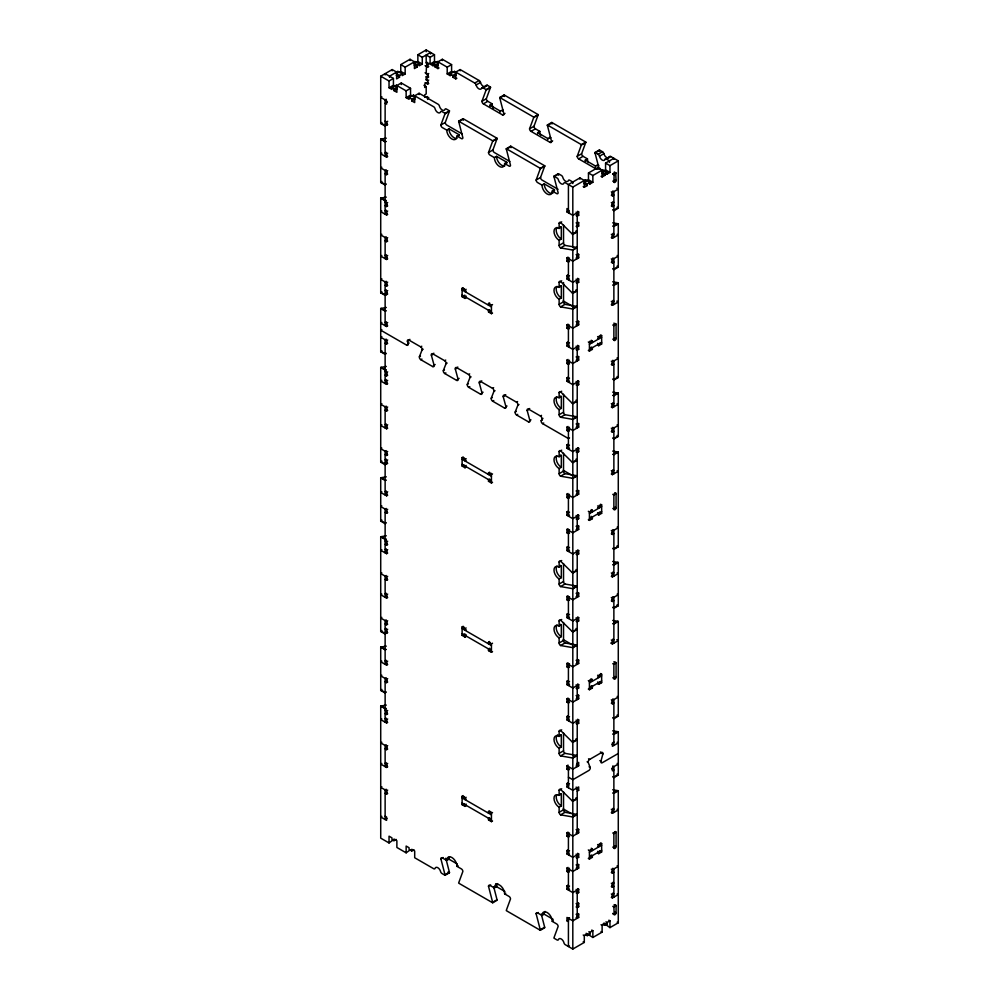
<?xml version="1.0" encoding="UTF-8"?>
<svg xmlns="http://www.w3.org/2000/svg" width="999" height="999" viewBox="0 0 999 999"><rect width="100%" height="100%" fill="white"/><g stroke="black" fill="none" stroke-linecap="round" stroke-linejoin="round"><path stroke-width="1.5" d="M614.972 179.832L616.071 180.469L613.873 181.743L614.21 173.514A1.773 1.024 -60 0 1 615.659 172.627L616.071 180.469A1.561 0.899 -60 0 1 614.972 182.367A1.561 0.899 -60 0 1 613.873 181.743L612.774 181.106M616.071 912.999L615.659 914.073A1.773 1.024 -60 0 1 614.21 914.834L613.873 907.005A1.561 0.899 -60 0 1 614.972 905.094A1.561 0.899 -60 0 1 616.071 905.731L616.071 912.999L614.972 912.362M618.281 753.483L602.297 762.712A2.073 1.199 -60 0 1 600.923 761.226L602.884 753.97A2.073 1.199 -60 0 0 601.473 752.597L600.374 751.96M446.74 130.107L448.938 128.834L459.203 134.765L457.005 136.039A7.255 4.196 60 0 1 451.873 138.998A7.255 4.196 60 0 1 446.74 130.107L442.332 127.572A2.073 1.199 60 0 1 440.871 125.025L445.005 113.786A2.073 1.199 60 0 0 445.067 113.337L449.463 110.802L446.366 109.016A2.073 1.199 60 0 0 444.992 109.341A4.146 2.398 60 0 1 442.22 110.002A4.146 2.398 60 0 1 439.46 106.156A2.073 1.199 60 0 0 438.074 104.221L419.093 93.269L414.697 95.804L414.697 102.585L411.763 100.887L411.763 99.188L409.078 97.64L409.078 99.338L406.143 97.64L406.143 90.872L410.539 88.324L410.539 95.105L406.143 97.64M440.871 125.025L445.267 122.49L449.4 111.251A2.073 1.199 60 0 0 449.463 110.802M505.019 113.386L502.46 114.873L483.391 103.859A2.073 1.199 60 0 1 481.93 101.324L486.063 90.085A2.073 1.199 60 0 0 486.113 89.635L490.521 87.1L487.425 85.315A2.073 1.199 60 0 0 486.051 85.639A4.146 2.398 60 0 1 483.279 86.301A4.146 2.398 60 0 1 480.519 82.442A2.073 1.199 60 0 0 479.133 80.519L460.152 69.568L455.756 72.103L455.756 78.871L456.855 78.247M481.93 101.324L486.326 98.789L490.459 87.537A2.073 1.199 60 0 0 490.521 87.1M494.368 157.605L496.565 156.344L506.83 162.263L504.632 163.536A7.255 4.196 60 0 1 499.5 166.496A7.255 4.196 60 0 1 494.368 157.605L489.972 155.07A2.073 1.199 60 0 1 488.499 152.535L492.632 141.284A2.073 1.199 60 0 0 492.694 140.834L497.09 138.299L463.074 118.656L458.678 121.204A2.073 1.199 60 0 0 458.741 121.716L462.862 137.725A2.073 1.199 60 0 1 461.401 138.574L457.005 136.039M488.499 152.535L492.907 149.987L497.027 138.749A2.073 1.199 60 0 0 497.09 138.299M552.659 140.884L550.087 142.37L531.031 131.369A2.073 1.199 60 0 1 529.557 128.821L533.691 117.582A2.073 1.199 60 0 0 533.753 117.133L538.149 114.598L504.133 94.955L499.737 97.49A2.073 1.199 60 0 0 499.8 98.014L503.921 114.023A2.073 1.199 60 0 1 502.46 114.873M529.557 128.821L533.966 126.286L538.086 115.047A2.073 1.199 60 0 0 538.149 114.598M541.995 185.115L544.205 183.841L554.47 189.76L552.26 191.034A7.255 4.196 60 0 1 547.127 193.993A7.255 4.196 60 0 1 541.995 185.115L537.599 182.567A2.073 1.199 60 0 1 536.138 180.032L540.259 168.794A2.073 1.199 60 0 0 540.322 168.344L544.73 165.797L510.701 146.154L506.306 148.701A2.073 1.199 60 0 0 506.368 149.213L510.501 165.235A2.073 1.199 60 0 1 509.028 166.071L504.632 163.536M536.138 180.032L540.534 177.485L544.667 166.246A2.073 1.199 60 0 0 544.73 165.797M596.903 169.393L578.658 158.866A2.073 1.199 60 0 1 577.197 156.331L581.318 145.08A2.073 1.199 60 0 0 581.381 144.63L585.789 142.095L551.76 122.452L547.365 125A2.073 1.199 60 0 0 547.427 125.512L551.56 141.521A2.073 1.199 60 0 1 550.087 142.37M577.197 156.331L581.593 153.784L585.726 142.545A2.073 1.199 60 0 0 585.789 142.095M433.753 365.909L432.654 366.546L420.804 359.702A2.073 1.199 60 0 1 419.405 356.705L422.09 349.862L423.189 349.225M457.704 379.732L456.605 380.369L444.755 373.526A2.073 1.199 60 0 1 443.344 370.542L446.041 363.686L447.14 363.049M481.655 393.569L480.556 394.193L468.706 387.35A2.073 1.199 60 0 1 467.295 384.365L469.992 377.51L471.091 376.873M505.606 407.392L504.507 408.029L492.657 401.186A2.073 1.199 60 0 1 491.246 398.189L493.943 391.346L495.042 390.709M529.557 421.216L528.459 421.853L516.608 415.01A2.073 1.199 60 0 1 515.197 412.025L517.894 405.169L518.993 404.533M569.517 437.912L568.419 438.549L542.607 423.638A2.073 1.199 60 0 1 541.221 420.567L542.944 418.356M387.013 124.301L385.539 125.749A2.073 1.199 -60 0 1 385.127 126.061L380.719 123.514A2.073 1.199 -60 0 0 381.143 123.202L381.88 122.477M386.276 183.978L385.539 184.703A2.073 1.199 -60 0 1 385.127 185.015L380.719 182.467A2.073 1.199 -60 0 0 381.143 182.155L381.88 181.431M387.013 293.619L385.539 295.067A2.073 1.199 -60 0 1 385.127 295.379L380.719 292.844A2.073 1.199 -60 0 0 381.143 292.532L381.88 291.808M386.276 353.296L385.539 354.021A2.073 1.199 -60 0 1 385.127 354.333L380.719 351.798A2.073 1.199 -60 0 0 381.143 351.486L381.88 350.761M387.013 462.949L385.539 464.385A2.073 1.199 -60 0 1 385.127 464.71L380.719 462.162A2.073 1.199 -60 0 0 381.143 461.85L381.88 461.126M386.276 522.627L385.539 523.351A2.073 1.199 -60 0 1 385.127 523.663L380.719 521.116A2.073 1.199 -60 0 0 381.143 520.804L381.88 520.079M387.013 632.267L385.539 633.716A2.073 1.199 -60 0 1 385.127 634.028L380.719 631.48A2.073 1.199 -60 0 0 381.143 631.168L381.88 630.444M386.276 691.945L385.539 692.669A2.073 1.199 -60 0 1 385.127 692.981L380.719 690.446A2.073 1.199 -60 0 0 381.143 690.122L381.88 689.41M380.719 123.514L380.719 76.199L392.207 69.568L396.615 72.103L396.615 78.871L399.538 77.185L399.538 75.487L402.235 73.938L402.235 75.624L405.169 73.938L405.169 67.17L400.761 64.623L400.761 71.404L405.169 73.938M400.761 64.623L410.027 59.278L414.423 61.813L414.423 68.594L417.357 66.896L417.357 65.197L414.061 63.299M417.869 54.745L422.277 57.293L422.277 64.061L417.869 61.526L417.869 54.745L426.186 49.95L434.49 54.745L434.49 61.526L430.094 64.061L430.094 57.293L426.186 55.032L426.186 62.937L427.647 63.774L428.746 63.137M402.235 73.938L397.827 71.391L389.523 76.199L389.523 77.31M405.169 67.17L414.935 61.526L419.343 64.061L419.343 65.759L422.277 64.061M422.277 57.293L430.581 52.485L430.581 53.971M398.926 72.452L400.761 71.404M416.034 62.575L417.869 61.526M389.036 80.994L393.431 78.446L393.431 85.227L389.036 87.762L389.036 80.994L380.719 76.199M430.094 57.293L434.49 54.745M417.357 65.197L419.343 64.061M426.186 62.937L427.285 62.3M389.036 87.762L391.97 89.46L391.97 87.762L396.366 85.227L406.143 90.872M425.087 65.684L427.647 67.17L428.746 66.533M434.128 65.122L433.029 65.759L433.029 64.061L437.425 61.526L447.202 67.17L451.598 64.623L451.598 71.404L447.202 73.938L447.202 67.17M410.539 88.324L401.273 82.979L396.878 85.514L396.878 92.295L393.943 90.597L393.943 88.911L397.24 87M451.598 64.623L442.332 59.278L437.937 61.813L437.937 68.594L439.036 67.957M433.029 64.061L435.002 65.197L438.024 63.449M381.818 96.728L380.719 97.365L386.588 100.749L386.588 104.133L385.127 103.284L387.325 102.01M393.943 90.597L397.24 88.699M435.002 65.197L435.002 66.896L438.024 65.147M425.087 72.74L427.647 74.226L428.746 73.589M386.226 99.263L385.127 99.9L385.127 156.344L386.95 155.282M428.746 80.07L427.647 80.707L426.186 79.858L426.186 76.761L428.109 75.649M426.186 76.761L427.647 77.61L428.746 76.973M426.186 79.858L427.285 79.233M428.009 82.193L424.712 84.091L424.712 87.487L426.186 86.638L426.186 93.968L424.712 94.818L424.712 97.365M425.087 82.617L427.647 84.091L428.746 83.466M409.078 97.64L413.474 95.105L433.678 106.768A2.073 1.199 60 0 1 435.052 108.691A4.146 2.398 60 0 0 437.824 112.55A4.146 2.398 60 0 0 440.584 111.888A2.073 1.199 60 0 1 441.97 111.551L445.067 113.337M451.236 75L450.137 75.624L450.137 73.938L454.533 71.391L474.737 83.054A2.073 1.199 60 0 1 476.111 84.99A4.146 2.398 60 0 0 478.883 88.836A4.146 2.398 60 0 0 481.643 88.174A2.073 1.199 60 0 1 483.029 87.85L487.425 85.315M411.763 99.188L415.06 97.29M450.137 73.938L452.822 75.487L456.118 73.589M411.763 100.887L415.06 98.988M452.822 75.487L452.822 77.185L456.118 75.275M426.161 97.365L427.634 96.528M385.127 121.066L386.588 121.915L387.687 121.279M428.746 97.577L427.647 98.202L427.647 99.475M387.05 123.339L385.127 124.45L386.588 125.3L387.687 124.663M474.737 83.054L479.133 80.519M476.111 84.99L480.519 82.442M481.643 88.174L486.038 85.639M445.005 113.786L449.4 111.251M486.063 90.085L490.459 87.537M381.818 153.172L380.719 153.796L386.588 157.193L387.687 156.556M386.226 152.323L385.127 152.959L386.588 153.796L387.687 153.172M483.391 103.859L487.799 101.324L492.195 103.859A7.255 4.196 60 0 0 493.344 108.267M458.741 121.716L463.136 119.181A2.073 1.199 60 0 1 463.074 118.656M499.8 98.014L504.195 95.479A2.073 1.199 60 0 1 504.133 94.955M381.818 167.27L380.719 167.907L386.588 171.304L387.687 170.667M490.084 106.256A7.255 4.196 60 0 1 489.997 105.132L492.195 103.859M386.226 169.818L385.127 170.454L385.127 214.198L386.95 213.137M387.05 172.727L385.127 173.838L386.588 174.688L387.687 174.051M500.174 112.088A7.255 4.196 60 0 0 500.262 111.064L503.009 110.102M386.226 201.711L385.127 202.335L386.588 203.184L387.687 202.547M492.632 141.284L497.027 138.749M533.691 117.582L538.086 115.047M387.05 204.62L385.127 205.732L386.588 206.568L387.687 205.944M381.818 211.014L380.719 211.651L386.588 215.035L387.687 214.398M386.226 210.177L385.127 210.801L386.588 211.651L387.687 211.014M531.031 131.369L535.427 128.821L539.822 131.369A7.255 4.196 60 0 0 540.659 135.09M506.368 149.213L510.764 146.678A2.073 1.199 60 0 1 510.701 146.154M547.427 125.512L551.823 122.977A2.073 1.199 60 0 1 551.76 122.452M537.712 133.766A7.255 4.196 60 0 1 537.624 132.63L539.822 131.369M381.818 234.303L380.719 234.94L386.588 238.324L387.687 237.687M547.802 139.585A7.255 4.196 60 0 0 547.889 138.561L550.087 137.288L550.911 137.762M386.226 236.838L385.127 237.475L385.127 258.641L387.05 257.53M387.05 239.748L385.127 240.859L386.588 241.708L387.687 241.071M381.818 255.469L380.719 256.094L386.588 259.49L387.687 258.853M386.226 254.62L385.127 255.257L386.588 256.094L387.687 255.469M540.259 168.794L544.667 166.246M581.318 145.08L585.726 142.545M578.658 158.866L583.054 156.331L587.462 158.866A7.255 4.196 60 0 0 588.299 162.587M552.26 191.034L556.668 193.581A2.073 1.199 60 0 0 558.129 192.732L553.995 176.723A2.073 1.199 60 0 1 553.933 176.199L558.341 173.664L561.426 175.449A2.073 1.199 60 0 1 562.812 177.372A4.146 2.398 60 0 0 566.87 181.631M599.163 169.318A2.073 1.199 60 0 0 599.188 169.018L595.054 153.009A2.073 1.199 60 0 1 594.992 152.497L599.4 149.95L602.484 151.736A2.073 1.199 60 0 1 603.871 153.671A4.146 2.398 60 0 0 606.643 157.517A4.146 2.398 60 0 0 609.402 156.855A2.073 1.199 60 0 1 610.789 156.531L618.281 160.851L618.281 208.179L613.873 210.714A2.073 1.199 60 0 1 613.461 210.402L612.724 209.678M553.995 176.723L558.404 174.176A2.073 1.199 60 0 1 558.341 173.664M595.054 153.009L599.462 150.474A2.073 1.199 60 0 1 599.4 149.95M585.339 161.264A7.255 4.196 60 0 1 585.264 160.14L587.462 158.866M381.818 278.746L380.719 279.383L386.588 282.767L387.687 282.13M594.992 152.497L598.089 154.283L602.484 151.736M598.089 154.283A2.073 1.199 60 0 1 599.475 156.206L603.871 153.671M386.226 281.281L385.127 281.918L385.127 325.662L386.95 324.6M387.05 284.191L385.127 285.302L386.588 286.151L387.687 285.514M599.475 156.206A4.146 2.398 60 0 0 602.235 160.065A4.146 2.398 60 0 0 605.007 159.403L609.402 156.855M605.007 159.403A2.073 1.199 60 0 1 606.381 159.066L610.789 156.531M595.441 167.095A7.255 4.196 60 0 0 595.529 166.059L597.727 164.798L598.826 165.422M386.226 289.747L385.127 290.384L386.588 291.233L387.687 290.597M583.204 186.601L584.303 187.238L584.303 180.469L579.907 177.922L568.419 184.565L568.419 212.775L569.517 212.15M588.461 172.989L592.857 175.524L592.857 182.305L588.461 179.758L588.461 172.989L597.727 167.645L602.122 170.18L602.122 176.948L601.023 176.323M618.281 160.851L609.964 165.647L609.964 172.427L605.569 169.88L605.569 163.112L613.873 158.317L613.873 159.303M599.188 169.018L600.287 168.394M387.05 292.657L385.127 293.768L386.588 294.618L387.687 293.981M553.933 176.199L557.03 177.984A2.073 1.199 60 0 1 558.416 179.907A4.146 2.398 60 0 0 561.176 183.766A4.146 2.398 60 0 0 563.948 183.104A2.073 1.199 60 0 1 565.322 182.78L572.814 187.1L585.526 179.758L589.922 182.305L589.922 183.991L588.548 183.204M592.857 175.524L602.634 169.88L607.03 172.427L607.03 174.113L605.931 173.489M585.889 181.244L588.461 179.758M602.996 171.366L605.569 169.88M583.94 181.943L587.237 183.853L589.922 182.305M602.035 171.816L605.057 173.564L607.03 172.427M584.303 187.238L587.237 185.552L587.237 183.853M589.922 183.991L592.857 182.305M602.122 176.948L605.057 175.262L605.057 173.564M607.03 174.113L609.964 172.427M568.419 209.39L566.957 208.541L566.957 211.938L569.155 210.664M381.818 322.49L380.719 323.127L386.588 326.511L387.687 325.874M386.226 321.641L385.127 322.277L386.588 323.127L387.687 322.49M560.601 247.927L564.997 245.392L576.798 247.427A2.073 1.199 60 0 1 577.222 247.602L572.814 250.137A2.073 1.199 60 0 0 572.402 249.975L560.601 247.927A2.073 1.199 60 0 1 559.128 245.392L559.128 240.309A7.255 4.196 60 0 1 553.995 231.418A7.255 4.196 60 0 1 559.128 228.459L559.128 223.376L561.7 221.89M576.123 215.534L577.222 216.171L578.683 215.322L578.683 211.938L572.814 215.322L566.957 211.938M611.313 191.82L612.412 192.457L618.281 189.073L616.808 188.224M611.313 195.217L612.412 195.854L613.873 195.005L611.95 193.893M381.818 329.545L380.719 330.182L406.668 345.154L407.767 344.518M559.128 228.459L561.326 227.185L561.326 239.036L559.128 240.309M466.146 297.789L465.034 298.426L462.112 296.74L462.112 288.274L463.211 287.637M464.448 288.611L462.112 289.96L491.433 306.893M576.123 226.261L577.222 226.885L578.683 226.049L578.683 222.652L577.222 223.501L576.123 222.864M611.313 202.547L612.412 203.184L613.873 202.335L612.774 201.698M381.818 336.601L380.719 337.237L386.588 340.622L387.687 339.985M462.112 288.274L465.034 289.96L466.146 289.323M466.146 291.021L465.034 291.658L465.034 289.96M611.313 205.931L612.412 206.568L613.873 205.719L611.95 204.608M386.226 339.136L385.127 339.772L385.127 383.516L386.95 382.455M462.112 296.74L464.86 295.155M572.402 234.116L576.798 231.568A2.073 1.199 60 0 0 577.222 231.88L572.814 234.428A2.073 1.199 60 0 1 572.402 234.116L560.601 222.527A2.073 1.199 60 0 0 559.128 223.376M613.461 210.402L617.857 207.867A2.073 1.199 60 0 0 618.281 208.179M466.146 296.104L465.034 296.74L465.034 298.426M387.05 342.045L385.127 343.156L386.588 344.006L387.687 343.369M559.128 245.392L563.536 242.844L563.536 224.962M406.668 345.154A2.073 1.199 60 0 0 408.042 343.668L407.43 341.396A2.073 1.199 60 0 1 408.828 340.022L409.927 339.385M407.43 341.396L408.529 340.759M408.042 343.668L409.14 343.032M572.402 249.975L576.798 247.427M612.724 226.136L617.857 223.726A2.073 1.199 60 0 1 618.281 223.901L618.281 267.133L613.873 269.668A2.073 1.199 60 0 1 613.461 269.355L612.724 268.631M618.281 223.901L613.873 226.436A2.073 1.199 60 0 0 613.461 226.261M569.517 261.388L568.419 262.025L566.957 261.176L566.957 257.792L568.056 257.155M490.147 304.245L488.499 305.207L488.499 303.509L489.597 302.872M569.517 258.004L568.419 258.641L568.419 279.807L569.517 279.171M566.957 261.176L568.881 260.065M566.957 257.792L572.814 261.176L578.683 257.792L578.683 254.408L577.222 255.257L576.123 254.62M611.313 234.303L612.412 234.927L613.873 234.091L612.774 233.454M488.499 303.509L491.433 305.207L492.532 304.57M408.828 340.022L420.679 346.865L421.778 346.228M611.313 237.687L612.412 238.324L618.281 234.927L617.182 234.303M489.597 309.653L488.499 310.277L488.499 311.975L491.433 313.674L492.532 313.037M386.226 371.029L385.127 371.665L386.588 372.515L387.687 371.878M488.499 311.975L490.971 310.552M387.05 373.938L385.127 375.05L386.588 375.899L387.687 375.262M419.405 356.705L420.504 356.069M381.818 380.344L380.719 380.981L386.588 384.365L387.687 383.728M386.226 379.495L385.127 380.132L386.588 380.969L387.687 380.344M420.804 359.702L421.903 359.066M576.123 282.555L577.222 283.192L578.683 282.342L578.683 278.958L572.814 282.342L566.957 278.958L566.957 275.574L568.056 274.937M432.654 366.546A2.073 1.199 60 0 0 434.066 365.172L431.368 355.219A2.073 1.199 60 0 1 432.779 353.846L433.878 353.221M431.368 355.219L432.48 354.583M569.517 275.786L568.419 276.411L566.957 275.574M560.601 306.88L564.997 304.345L576.798 306.381A2.073 1.199 60 0 1 577.222 306.556L572.814 309.091A2.073 1.199 60 0 0 572.402 308.928L560.601 306.88A2.073 1.199 60 0 1 559.128 304.345L559.128 299.263A7.255 4.196 60 0 1 553.995 290.372A7.255 4.196 60 0 1 559.128 287.412L559.128 282.33L561.7 280.844M566.957 278.958L568.881 277.847M559.128 287.412L561.326 286.139L561.326 297.989L559.128 299.263M611.313 258.853L612.412 259.49L618.281 256.094L617.182 255.469M434.066 365.172L435.164 364.535M611.313 262.238L612.412 262.874L613.873 262.025L611.95 260.914M432.779 353.846L444.63 360.689L445.729 360.065M572.402 293.069L576.798 290.522A2.073 1.199 60 0 0 577.222 290.834L572.814 293.381A2.073 1.199 60 0 1 572.402 293.069L560.601 281.481A2.073 1.199 60 0 0 559.128 282.33M613.461 269.355L617.857 266.82A2.073 1.199 60 0 0 618.281 267.133M381.818 403.621L380.719 404.258L386.588 407.642L387.687 407.005M443.344 370.542L444.455 369.905M559.128 304.345L563.536 301.798L563.536 282.542M386.226 406.156L385.127 406.793L385.127 427.959L387.05 426.848M444.755 373.526L445.854 372.889M456.605 380.369A2.073 1.199 60 0 0 458.017 379.008L455.319 369.043A2.073 1.199 60 0 1 456.73 367.682L457.829 367.045M455.319 369.043L456.431 368.406M387.05 409.078L385.127 410.177L386.588 411.026L387.687 410.389M572.402 308.928L576.798 306.381M612.724 285.09L617.857 282.68A2.073 1.199 60 0 1 618.281 282.854L618.281 377.497L613.873 380.045A2.073 1.199 60 0 1 613.461 379.732L612.724 379.008M618.281 282.854L613.873 285.389A2.073 1.199 60 0 0 613.461 285.214M458.017 379.008L459.115 378.371M456.73 367.682L468.581 374.525L469.68 373.888M381.818 424.787L380.719 425.424L386.588 428.808L387.687 428.171M386.226 423.938L385.127 424.575L386.588 425.424L387.687 424.787M569.517 328.409L568.419 329.046L566.957 328.196L566.957 324.812L568.056 324.176M569.517 325.025L568.419 325.662L568.419 346.828L569.517 346.191M467.295 384.365L468.406 383.728M566.957 328.196L568.881 327.085M566.957 324.812L572.814 328.196L578.683 324.812L578.683 321.428L577.222 322.277L576.123 321.641M611.313 301.323L612.412 301.96L613.873 301.111L612.774 300.474M468.706 387.35L469.805 386.725M611.313 304.707L612.412 305.344L618.281 301.96L616.808 301.111M480.556 394.193A2.073 1.199 60 0 0 481.968 392.832L479.27 382.879A2.073 1.199 60 0 1 480.681 381.506L481.78 380.869M479.27 382.879L480.369 382.242M381.818 448.064L380.719 448.701L386.588 452.085L387.687 451.461M576.123 349.575L577.222 350.212L578.683 349.363L578.683 345.979L572.814 349.363L566.957 345.979L566.957 342.595L568.056 341.958M481.968 392.832L483.066 392.195M569.517 342.807L568.419 343.444L566.957 342.595M480.681 381.506L492.532 388.349L493.631 387.712M566.957 345.979L568.881 344.867M386.226 450.611L385.127 451.248L385.127 494.98L386.95 493.931M387.05 453.521L385.127 454.632L386.588 455.482L387.687 454.845M491.246 398.189L492.345 397.552M386.226 459.078L385.127 459.715L386.588 460.551L387.687 459.927M588.324 341.97L589.422 342.595L592.357 340.909L592.357 342.595L589.885 341.171M597.614 336.601L598.713 337.237L601.648 335.539L601.648 344.006L598.713 345.704L597.614 345.067M589.435 344.293L601.66 337.237L599.313 335.876M387.05 461.988L385.127 463.099L386.588 463.948L387.687 463.311M492.657 401.186L493.756 400.549M504.507 408.029A2.073 1.199 60 0 0 505.919 406.655L503.221 396.703A2.073 1.199 60 0 1 504.632 395.329L505.731 394.705M503.221 396.703L504.32 396.066M569.517 363.686L568.419 364.323L566.957 363.474L566.957 360.09L568.056 359.453M569.517 360.302L568.419 360.939L568.419 382.105L569.517 381.468M589.435 349.363L601.66 342.307M566.957 363.474L568.881 362.362M566.957 360.09L572.814 363.474L578.683 360.09L578.683 356.705L577.222 357.555L576.123 356.918M588.324 350.437L589.422 351.061L592.357 349.375L592.357 347.677L591.258 347.04M505.919 406.655L507.017 406.019M504.632 395.329L516.483 402.172L517.582 401.548M576.123 384.852L577.222 385.489L578.683 384.64L578.683 381.256L572.814 384.64L566.957 381.256L566.957 377.872L568.056 377.235M569.517 378.084L568.419 378.721L566.957 377.872M566.957 381.256L568.881 380.144M515.197 412.025L516.296 411.388M381.818 491.808L380.719 492.445L386.588 495.829L387.687 495.192M516.608 415.01L517.707 414.373M386.226 490.959L385.127 491.595L386.588 492.445L387.687 491.808M528.459 421.853A2.073 1.199 60 0 0 529.87 420.479L527.172 410.527A2.073 1.199 60 0 1 528.583 409.165L529.682 408.529M527.172 410.527L528.271 409.89M611.313 361.151L612.412 361.788L618.281 358.391L617.182 357.767M560.601 417.245L564.997 414.71L576.798 416.758A2.073 1.199 60 0 1 577.222 416.92L572.814 419.468A2.073 1.199 60 0 0 572.402 419.293L560.601 417.245A2.073 1.199 60 0 1 559.128 414.71L559.128 409.627A7.255 4.196 60 0 1 553.995 400.736A7.255 4.196 60 0 1 559.128 397.777L559.128 392.694L561.7 391.221M611.313 364.535L612.412 365.172L613.873 364.323L611.95 363.211M559.128 397.777L561.326 396.503L561.326 408.366L559.128 409.627M466.146 467.12L465.034 467.757L462.112 466.058L462.112 457.592L463.211 456.955M464.448 457.929L462.112 459.29L491.433 476.223M381.818 505.919L380.719 506.555L386.588 509.94L387.687 509.303M529.87 420.479L530.968 419.855M462.112 457.592L465.034 459.29L466.146 458.653M528.583 409.165L540.434 416.009L541.533 415.372M466.146 460.339L465.034 460.976L465.034 459.29M386.226 508.466L385.127 509.09L385.127 552.834L386.95 551.773M462.112 466.058L464.036 464.947M541.221 420.567L542.32 419.93M572.402 403.434L576.798 400.899A2.073 1.199 60 0 0 577.222 401.211L572.814 403.746A2.073 1.199 60 0 1 572.402 403.434L560.601 391.858A2.073 1.199 60 0 0 559.128 392.694M613.461 379.732L617.857 377.185A2.073 1.199 60 0 0 618.281 377.497M466.146 465.422L465.034 466.058L465.034 467.757M387.05 511.376L385.127 512.487L386.588 513.324L387.687 512.699M542.607 423.638L543.706 423.002M559.128 414.71L563.536 412.175L563.536 394.28M572.402 419.293L576.798 416.758M612.724 395.467L617.857 393.044A2.073 1.199 60 0 1 618.281 393.219L618.281 436.451L613.873 438.998A2.073 1.199 60 0 1 613.461 438.686L612.724 437.962M618.281 393.219L613.873 395.766A2.073 1.199 60 0 0 613.461 395.592M569.517 430.706L568.419 431.343L566.957 430.494L566.957 427.11L568.056 426.473M490.971 473.101L488.499 474.525L488.499 472.827L489.597 472.202M569.517 427.322L568.419 427.959L568.419 449.125L569.517 448.489M566.957 430.494L568.881 429.395M566.957 427.11L572.814 430.494L578.683 427.11L578.683 423.726L577.222 424.575L576.123 423.938M611.313 403.621L612.412 404.258L613.873 403.409L612.774 402.772M488.499 472.827L491.433 474.525L492.532 473.888M611.313 407.005L612.412 407.642L618.281 404.258L617.182 403.621M489.597 478.971L488.499 479.607L488.499 481.293L491.433 482.992L492.532 482.355M386.226 540.347L385.127 540.983L386.588 541.833L387.687 541.196M488.499 481.293L490.696 480.032M387.05 543.256L385.127 544.368L386.588 545.217L387.687 544.58M381.818 549.662L380.719 550.299L386.588 553.683L387.687 553.046M386.226 548.813L385.127 549.45L386.588 550.299L387.687 549.662M576.123 451.873L577.222 452.51L578.683 451.66L578.683 448.276L572.814 451.66L566.957 448.276L566.957 444.892L568.056 444.255M569.517 445.104L568.419 445.741L566.957 444.892M560.601 476.198L564.997 473.663L576.798 475.711A2.073 1.199 60 0 1 577.222 475.874L572.814 478.421A2.073 1.199 60 0 0 572.402 478.246L560.601 476.198A2.073 1.199 60 0 1 559.128 473.663L559.128 468.581A7.255 4.196 60 0 1 553.995 459.69A7.255 4.196 60 0 1 559.128 456.73L559.128 451.648L561.7 450.174M566.957 448.276L568.881 447.165M559.128 456.73L561.326 455.457L561.326 467.32L559.128 468.581M611.313 428.171L612.412 428.808L618.281 425.424L617.182 424.787M611.313 431.556L612.412 432.192L613.873 431.343L611.95 430.232M572.402 462.387L576.798 459.852A2.073 1.199 60 0 0 577.222 460.164L572.814 462.699A2.073 1.199 60 0 1 572.402 462.387L560.601 450.811A2.073 1.199 60 0 0 559.128 451.648M613.461 438.686L617.857 436.138A2.073 1.199 60 0 0 618.281 436.451M381.818 572.939L380.719 573.576L386.588 576.96L387.687 576.336M559.128 473.663L563.536 471.128L563.536 453.234M386.226 575.486L385.127 576.123L385.127 597.29L387.05 596.178M387.05 578.396L385.127 579.507L386.588 580.357L387.687 579.72M572.402 478.246L576.798 475.711M612.724 454.42L617.857 451.998A2.073 1.199 60 0 1 618.281 452.172L618.281 546.828L613.873 549.363A2.073 1.199 60 0 1 613.461 549.05L612.724 548.326M618.281 452.172L613.873 454.72A2.073 1.199 60 0 0 613.461 454.545M381.818 594.105L380.719 594.742L386.588 598.126L387.687 597.502M386.226 593.269L385.127 593.893L386.588 594.742L387.687 594.105M569.517 497.739L568.419 498.376L566.957 497.527L566.957 494.143L568.056 493.506M569.517 494.343L568.419 494.98L568.419 516.146L569.517 515.509M566.957 497.527L568.881 496.416M566.957 494.143L572.814 497.527L578.683 494.143L578.683 490.746L577.222 491.595L576.123 490.959M611.313 470.641L612.412 471.278L613.873 470.429L612.774 469.792M611.313 474.026L612.412 474.662L618.281 471.278L617.182 470.641M381.818 617.394L380.719 618.031L386.588 621.415L387.687 620.779M576.123 518.906L577.222 519.53L578.683 518.693L578.683 515.297L572.814 518.693L566.957 515.297L566.957 511.913L568.056 511.276M569.517 512.125L568.419 512.762L566.957 511.913M566.957 515.297L568.881 514.185M386.226 619.929L385.127 620.566L385.127 664.31L386.95 663.249M387.05 622.839L385.127 623.95L386.588 624.8L387.687 624.163M386.226 628.396L385.127 629.033L386.588 629.882L387.687 629.245M588.324 511.288L589.422 511.925L592.357 510.227L592.357 511.925L590.709 510.976M597.614 505.931L598.713 506.555L601.648 504.87L601.648 513.336L598.713 515.022L597.614 514.398M589.435 513.611L601.66 506.555L599.313 505.194M387.05 631.306L385.127 632.417L386.588 633.266L387.687 632.629M569.517 533.016L568.419 533.641L566.957 532.804L566.957 529.408L568.056 528.783M569.517 529.62L568.419 530.257L568.419 551.423L569.517 550.786M589.435 518.693L601.66 511.638M566.957 532.804L568.881 531.693M566.957 529.408L572.814 532.804L578.683 529.408L578.683 526.023L577.222 526.873L576.123 526.236M588.324 519.755L589.422 520.392L592.357 518.693L592.357 517.007L591.258 516.371M576.123 554.17L577.222 554.807L578.683 553.97L578.683 550.574L572.814 553.97L566.957 550.574L566.957 547.19L568.056 546.553M569.517 547.402L568.419 548.039L566.957 547.19M566.957 550.574L568.881 549.462M381.818 661.138L380.719 661.763L386.588 665.159L387.687 664.522M386.226 660.289L385.127 660.926L386.588 661.763L387.687 661.138M611.313 530.469L612.412 531.106L618.281 527.722L617.182 527.085M560.601 586.575L564.997 584.028L576.798 586.076A2.073 1.199 60 0 1 577.222 586.251L572.814 588.786A2.073 1.199 60 0 0 572.402 588.611L560.601 586.575A2.073 1.199 60 0 1 559.128 584.028L559.128 578.958A7.255 4.196 60 0 1 553.995 570.067A7.255 4.196 60 0 1 559.128 567.095L559.128 562.025L561.7 560.539M611.313 533.853L612.412 534.49L613.873 533.641L611.95 532.529M559.128 567.095L561.326 565.834L561.326 577.684L559.128 578.958M466.146 636.438L465.034 637.075L462.112 635.376L462.112 626.91L463.211 626.286M464.448 627.26L462.112 628.608L491.433 645.541M381.818 675.249L380.719 675.873L386.588 679.27L387.687 678.633M462.112 626.91L465.034 628.608L466.146 627.971M466.146 629.67L465.034 630.307L465.034 628.608M386.226 677.784L385.127 678.421L385.127 722.165L386.95 721.103M462.112 635.376L464.86 633.791M572.402 572.752L576.798 570.217A2.073 1.199 60 0 0 577.222 570.529L572.814 573.064A2.073 1.199 60 0 1 572.402 572.752L560.601 561.176A2.073 1.199 60 0 0 559.128 562.025M613.461 549.05L617.857 546.515A2.073 1.199 60 0 0 618.281 546.828M466.146 634.752L465.034 635.376L465.034 637.075M387.05 680.694L385.127 681.805L386.588 682.654L387.687 682.017M559.128 584.028L563.536 581.493L563.536 563.611M572.402 588.611L576.798 586.076M612.724 564.785L617.857 562.375A2.073 1.199 60 0 1 618.281 562.537L618.281 605.781L613.873 608.316A2.073 1.199 60 0 1 613.461 608.004L612.724 607.28M618.281 562.537L613.873 565.084A2.073 1.199 60 0 0 613.461 564.91M569.517 600.037L568.419 600.674L566.957 599.825L566.957 596.44L568.056 595.804M490.147 642.894L488.499 643.843L488.499 642.157L489.597 641.52M569.517 596.653L568.419 597.277L568.419 618.443L569.517 617.819M566.957 599.825L568.881 598.713M566.957 596.44L572.814 599.825L578.683 596.44L578.683 593.044L577.222 593.893L576.123 593.256M611.313 572.939L612.412 573.576L613.873 572.727L612.774 572.102M488.499 642.157L491.433 643.843L492.532 643.206M611.313 576.336L612.412 576.96L618.281 573.576L617.182 572.939M489.597 648.289L488.499 648.925L488.499 650.624L491.433 652.31L492.532 651.673M386.226 709.677L385.127 710.301L386.588 711.151L387.687 710.514M488.499 650.624L490.971 649.188M387.05 712.587L385.127 713.698L386.588 714.535L387.687 713.91M381.818 718.98L380.719 719.617L386.588 723.001L387.687 722.377M386.226 718.144L385.127 718.768L386.588 719.617L387.687 718.98M576.123 621.203L577.222 621.84L578.683 620.991L578.683 617.607L572.814 620.991L566.957 617.607L566.957 614.21L568.056 613.586M569.517 614.422L568.419 615.059L566.957 614.21M560.601 645.529L564.997 642.981L576.798 645.029A2.073 1.199 60 0 1 577.222 645.204L572.814 647.739A2.073 1.199 60 0 0 572.402 647.564L560.601 645.529A2.073 1.199 60 0 1 559.128 642.981L559.128 637.911A7.255 4.196 60 0 1 553.995 629.02A7.255 4.196 60 0 1 559.128 626.048L559.128 620.978L561.7 619.492M566.957 617.607L568.881 616.495M559.128 626.048L561.326 624.787L561.326 636.638L559.128 637.911M611.313 597.489L612.412 598.126L618.281 594.742L617.182 594.105M611.313 600.886L612.412 601.51L613.873 600.674L611.95 599.562M572.402 631.705L576.798 629.17A2.073 1.199 60 0 0 577.222 629.482L572.814 632.017A2.073 1.199 60 0 1 572.402 631.705L560.601 620.129A2.073 1.199 60 0 0 559.128 620.978M613.461 608.004L617.857 605.469A2.073 1.199 60 0 0 618.281 605.781M381.818 742.269L380.719 742.906L386.588 746.29L387.687 745.654M559.128 642.981L563.536 640.446L563.536 622.564M386.226 744.804L385.127 745.441L385.127 766.608L387.05 765.496M387.05 747.714L385.127 748.825L386.588 749.675L387.687 749.038M572.402 647.564L576.798 645.029M612.724 623.738L617.857 621.328A2.073 1.199 60 0 1 618.281 621.503L618.281 716.146L613.873 718.681A2.073 1.199 60 0 1 613.461 718.368L612.724 717.644M618.281 621.503L613.873 624.038A2.073 1.199 60 0 0 613.461 623.863M381.818 763.436L380.719 764.073L386.588 767.457L387.687 766.82M386.226 762.587L385.127 763.224L386.588 764.073L387.687 763.436M569.517 667.057L568.419 667.694L566.957 666.845L566.957 663.461L568.056 662.824M569.517 663.673L568.419 664.31L568.419 685.476L569.517 684.839M566.957 666.845L568.881 665.734M566.957 663.461L572.814 666.845L578.683 663.461L578.683 660.077L577.222 660.926L576.123 660.289M611.313 639.972L612.412 640.596L613.873 639.76L612.774 639.123M610.764 643.031L612.412 643.993L618.281 640.596L616.808 639.76M381.818 786.712L380.719 787.349L386.588 790.733L387.687 790.097M576.123 688.224L577.222 688.86L578.683 688.011L578.683 684.627L572.814 688.011L566.957 684.627L566.957 681.243L568.056 680.606M569.517 681.455L568.419 682.08L566.957 681.243M566.957 684.627L568.881 683.516M386.226 789.247L385.127 789.884L385.127 819.517L386.95 818.456M387.05 792.17L385.127 793.281L386.588 794.118L387.687 793.481M588.324 680.606L589.422 681.243L592.357 679.557L592.357 681.243L589.885 679.819M597.614 675.249L598.713 675.886L601.648 674.188L601.648 682.654L598.713 684.352L597.614 683.716M589.435 682.929L601.66 675.873L599.313 674.525M569.517 702.334L568.419 702.971L566.957 702.122L566.957 698.738L568.056 698.101M569.517 698.95L568.419 699.587L568.419 720.741L569.517 720.117M589.435 688.011L601.66 680.956M566.957 702.122L568.881 701.011M566.957 698.738L572.814 702.122L578.683 698.738L578.683 695.354L577.222 696.191L576.123 695.566M588.324 689.073L589.422 689.71L592.357 688.024L592.357 686.325L591.258 685.689M381.818 816.345L380.719 816.982L386.588 820.366L386.588 816.982L385.127 816.133M576.123 723.501L577.222 724.138L578.683 723.288L578.683 719.904L572.814 723.288L566.957 719.904L566.957 716.508L568.056 715.883M569.517 716.72L568.419 717.357L566.957 716.508M566.957 719.904L568.881 718.793M611.313 699.799L612.412 700.424L618.281 697.04L617.182 696.403M560.601 755.893L564.997 753.358L576.798 755.394A2.073 1.199 60 0 1 577.222 755.569L572.814 758.116A2.073 1.199 60 0 0 572.402 757.941L560.601 755.893A2.073 1.199 60 0 1 559.128 753.358L559.128 748.276A7.255 4.196 60 0 1 553.995 739.385A7.255 4.196 60 0 1 559.128 736.425L559.128 731.343L561.7 729.857M611.313 703.184L612.412 703.82L613.873 702.971L611.95 701.86M559.128 736.425L561.326 735.152L561.326 747.002L559.128 748.276M466.146 805.756L465.034 806.393L462.112 804.707L462.112 796.24L463.211 795.604M464.448 796.578L462.112 797.926L491.433 814.859M462.112 796.24L465.034 797.926L466.146 797.302M386.301 705.094L381.143 705.993A2.073 1.199 -60 0 0 380.719 706.156L380.719 838.149L389.036 842.944L393.431 839.772M389.036 842.944L389.036 836.175L391.97 837.861L391.97 839.56L393.943 840.696L396.141 839.422M466.146 798.988L465.034 799.625L465.034 797.926M462.112 804.707L464.036 803.596M572.402 742.082L576.798 739.535A2.073 1.199 60 0 0 577.222 739.847L572.814 742.394A2.073 1.199 60 0 1 572.402 742.082L560.601 730.494A2.073 1.199 60 0 0 559.128 731.343M613.461 718.368L617.857 715.833A2.073 1.199 60 0 0 618.281 716.146M466.146 804.07L465.034 804.707L465.034 806.393M559.128 753.358L563.536 750.811L563.536 732.929M393.943 840.696L393.943 839.01L396.878 840.696L396.878 847.477L406.143 852.821L410.539 849.649M572.402 757.941L576.798 755.394M612.724 734.103L617.857 731.693A2.073 1.199 60 0 1 618.281 731.867L618.281 775.099L613.873 777.647A2.073 1.199 60 0 1 613.461 777.322L612.724 776.598M406.143 852.821L406.143 846.053L409.078 847.739L409.078 849.437L411.763 850.986L413.961 849.712M618.281 731.867L613.873 734.402A2.073 1.199 60 0 0 613.461 734.228M569.517 769.355L568.419 769.992L566.957 769.143L566.957 765.758L568.056 765.122M490.971 811.737L488.499 813.174L488.499 811.475L489.597 810.838M566.957 769.143L568.881 768.031M577.222 763.224L578.683 762.374L578.683 765.758L572.814 769.143L566.957 765.758M613.873 742.057L612.412 742.906L612.412 746.29L618.281 742.906L617.182 742.269M488.499 811.475L491.433 813.174L492.532 812.537M568.419 777.185L572.814 779.732L588.798 770.504A2.073 1.199 -60 0 0 590.172 767.432L588.211 762.437A2.073 1.199 -60 0 1 589.622 759.44L601.473 752.597M489.597 817.619L488.499 818.243L488.499 819.942L491.433 821.64L492.532 821.003M488.499 819.942L490.696 818.668M577.222 791.158L578.683 790.309L578.683 786.925L572.814 790.309L566.957 786.925L566.957 783.541L568.056 782.904M569.517 783.753L568.419 784.39L566.957 783.541M560.601 814.847L564.997 812.312L576.798 814.347A2.073 1.199 60 0 1 577.222 814.522L572.814 817.07A2.073 1.199 60 0 0 572.402 816.895L560.601 814.847A2.073 1.199 60 0 1 559.128 812.312L559.128 807.229A7.255 4.196 60 0 1 553.995 798.338A7.255 4.196 60 0 1 559.128 795.379L559.128 790.296L561.7 788.81M445.791 858.216L449.4 872.227A2.073 1.199 60 0 1 449.463 872.751L445.067 875.286A2.073 1.199 60 0 0 445.005 874.774L440.871 858.765L443.069 857.492M566.957 786.925L568.881 785.813M440.871 858.765A2.073 1.199 60 0 1 442.332 857.916L446.74 860.451L448.938 859.177A7.255 4.196 60 0 1 449.513 856.792M559.128 795.379L561.326 794.105L561.326 805.956L559.128 807.229M446.74 860.451A7.255 4.196 60 0 1 451.873 857.492A7.255 4.196 60 0 1 457.005 866.383L458.104 865.746M572.402 801.036L576.798 798.488A2.073 1.199 60 0 0 577.222 798.8L572.814 801.348A2.073 1.199 60 0 1 572.402 801.036L560.601 789.447A2.073 1.199 60 0 0 559.128 790.296M613.461 777.322L617.857 774.787A2.073 1.199 60 0 0 618.281 775.099M445.005 874.774L449.4 872.227M559.128 812.312L563.536 809.764L563.536 791.882M572.402 816.895L576.798 814.347M612.724 793.056L617.857 790.646A2.073 1.199 60 0 1 618.281 790.821L618.281 922.801L609.964 927.609L605.569 924.425M618.281 790.821L613.873 793.356A2.073 1.199 60 0 0 613.461 793.194M569.517 836.375L568.419 837.012L566.957 836.163L566.957 832.779L568.056 832.142M569.517 832.991L568.419 833.628L568.419 854.794L569.517 854.157M566.957 836.163L568.881 835.052M566.957 832.779L572.814 836.163L578.683 832.779L578.683 829.395L577.222 830.244L576.123 829.607M611.313 809.29L612.412 809.927L613.873 809.078L612.774 808.441M611.313 812.674L612.412 813.311L618.281 809.927L617.182 809.29M493.681 886.725L497.027 899.737A2.073 1.199 60 0 1 497.09 900.249L492.694 902.796A2.073 1.199 60 0 0 492.632 902.272L488.499 886.263L490.696 884.989M488.499 886.263A2.073 1.199 60 0 1 489.972 885.414L494.368 887.949L496.565 886.687A7.255 4.196 60 0 1 497.714 883.615M576.123 857.542L577.222 858.178L578.683 857.329L578.683 853.945L572.814 857.329L566.957 853.945L566.957 850.561L568.056 849.924M569.517 850.773L568.419 851.41L566.957 850.561M566.957 853.945L568.881 852.834M494.368 887.949A7.255 4.196 60 0 1 499.5 884.989A7.255 4.196 60 0 1 504.632 893.88L505.731 893.243M492.632 902.272L497.027 899.737M588.324 849.937L589.422 850.561L592.357 848.875L592.357 850.561L590.709 849.612M597.614 844.567L598.713 845.204L601.648 843.518L601.648 851.972L598.713 853.67L597.614 853.034M589.435 852.259L601.66 845.204L599.313 843.843M569.517 871.652L568.419 872.289L566.957 871.44L566.957 868.056L568.056 867.419M569.517 868.268L568.419 868.905L568.419 890.072L569.517 889.435M589.435 857.329L601.66 850.274M566.957 871.44L568.881 870.329M566.957 868.056L572.814 871.44L578.683 868.056L578.683 864.672L577.222 865.521L576.123 864.884M588.324 858.403L589.422 859.028L592.357 857.342L592.357 855.644L591.258 855.007M576.123 892.819L577.222 893.456L578.683 892.606L578.683 889.222L572.814 892.606L566.957 889.222L566.957 885.838L568.056 885.201M569.517 886.051L568.419 886.687L566.957 885.838M566.957 889.222L568.881 888.111M541.308 914.222L544.667 927.234A2.073 1.199 60 0 1 544.73 927.746L540.322 930.294A2.073 1.199 60 0 0 540.259 929.769L536.138 913.76L538.336 912.487M611.313 869.118L612.412 869.754L618.281 866.37L617.182 865.733M611.313 872.502L612.412 873.138L613.873 872.289L611.95 871.178M536.138 913.76A2.073 1.199 60 0 1 537.599 912.911L541.995 915.459L544.205 914.185A7.255 4.196 60 0 1 545.042 911.425M576.123 906.93L577.222 907.567L578.683 906.717L578.683 903.333L577.222 904.182L576.123 903.546M611.313 883.228L612.412 883.865L613.873 883.016L612.774 882.379M541.995 915.459A7.255 4.196 60 0 1 547.127 912.487A7.255 4.196 60 0 1 552.26 921.378L553.359 920.741M611.313 886.613L612.412 887.249L613.873 886.4L611.95 885.289M540.259 929.769L544.667 927.234M569.517 917.656L568.419 918.293L568.419 946.515L569.38 945.953M577.584 913.423L578.683 914.06L578.683 917.444L572.814 920.828L566.957 917.444L566.957 920.828L569.155 919.555M578.683 914.06L577.222 914.909L576.123 914.272M611.313 893.955L612.412 894.58L613.873 893.743L612.774 893.106M611.313 897.339L612.412 897.976L618.281 894.58L617.182 893.955M583.204 935.014L584.303 935.651L587.237 933.953L587.237 935.651L589.922 934.09L589.922 932.404L592.857 930.706L592.857 937.474L588.461 934.627M601.023 924.724L602.122 925.361L605.057 923.663L605.057 925.361L607.03 924.212L607.03 922.527L609.964 920.828L609.964 927.609M552.26 921.378L556.668 923.925A2.073 1.199 60 0 1 558.129 926.46L553.995 937.699A2.073 1.199 60 0 0 553.933 938.148L557.03 939.934A2.073 1.199 60 0 0 558.416 939.609A4.146 2.398 60 0 1 561.176 938.948A4.146 2.398 60 0 1 563.948 942.794A2.073 1.199 60 0 0 565.322 944.717L572.814 949.05L584.303 942.419L584.303 935.651M592.857 937.474L602.122 932.129L602.122 925.361M380.719 182.467L380.719 139.236A2.073 1.199 -60 0 1 381.143 139.061L386.301 138.174M380.719 139.236L385.127 141.783A2.073 1.199 -60 0 1 385.539 141.608L386.276 141.483M380.719 292.844L380.719 198.189A2.073 1.199 -60 0 1 381.143 198.027L386.301 197.128M380.719 198.189L385.127 200.737A2.073 1.199 -60 0 1 385.539 200.562L386.276 200.437M380.719 351.798L380.719 308.566A2.073 1.199 -60 0 1 381.143 308.391L386.301 307.492M380.719 308.566L385.127 311.101A2.073 1.199 -60 0 1 385.539 310.926L386.276 310.801M380.719 462.162L380.719 367.52A2.073 1.199 -60 0 1 381.143 367.345L386.301 366.446M380.719 367.52L385.127 370.055A2.073 1.199 -60 0 1 385.539 369.88L386.276 369.755M380.719 521.116L380.719 477.884A2.073 1.199 -60 0 1 381.143 477.709L386.301 476.823M380.719 477.884L385.127 480.419A2.073 1.199 -60 0 1 385.539 480.257L386.276 480.119M380.719 631.48L380.719 536.838A2.073 1.199 -60 0 1 381.143 536.663L386.301 535.776M380.719 536.838L385.127 539.373A2.073 1.199 -60 0 1 385.539 539.21L386.276 539.073M380.719 690.446L380.719 647.202A2.073 1.199 -60 0 1 381.143 647.04L386.301 646.141M380.719 647.202L385.127 649.75A2.073 1.199 -60 0 1 385.539 649.575L386.276 649.45M380.719 706.156L385.127 708.703A2.073 1.199 -60 0 1 385.539 708.528L386.276 708.403M612.699 222.827L617.857 223.726M612.699 281.78L617.857 282.68M612.699 392.157L617.857 393.044M612.699 451.111L617.857 451.998M612.699 561.475L617.857 562.375M612.699 620.429L617.857 621.328M612.699 730.806L617.857 731.693M612.699 789.759L617.857 790.646M427.972 64.236L428.059 64.261A1.773 1.024 -60 0 0 426.511 65.16L426.186 73.377A1.561 0.899 -60 0 0 426.76 74.151A1.561 0.899 -60 0 0 427.884 73.451M483.029 87.85L486.113 89.635M499.737 97.49L533.753 117.133M547.365 125L581.381 144.63M606.381 159.066L609.477 160.851L609.477 162.338M434.49 61.526L436.138 62.475M451.598 71.404L453.434 72.452M605.569 163.112L609.964 165.647M430.094 64.061L433.029 65.759M435.002 66.896L437.937 68.594M447.202 73.938L450.137 75.624M452.822 77.185L455.756 78.871M614.422 172.253L616.071 173.202M427.285 64.411L428.109 64.885M614.148 172.303L616.071 173.414L613.873 174.688L612.774 174.051M612.774 173.838L613.873 174.475M489.997 105.132L500.262 111.064M537.624 132.63L547.889 138.561M585.264 160.14L595.529 166.059M414.061 64.985L417.357 66.896M602.035 173.514L605.057 175.262M612.774 190.984L613.873 191.621L613.873 237.475L612.05 236.413M423.988 85.365L426.186 86.638M396.241 73.589L399.538 75.487M396.241 75.275L399.538 77.185M583.94 183.641L587.237 185.552M393.431 78.446L385.127 73.651L385.127 74.975M458.678 121.204L492.694 140.834M506.306 148.701L540.322 168.344M393.431 85.227L395.454 86.389M410.539 95.105L412.737 96.366M391.97 87.762L393.943 88.911M461.95 133.816L446.74 125.025A2.073 1.199 60 0 1 445.267 122.49M509.852 161.476L494.368 152.535A2.073 1.199 60 0 1 492.907 149.987M558.041 189.286L541.995 180.032A2.073 1.199 60 0 1 540.534 177.485M577.584 211.301L578.683 211.938M576.123 212.15L577.222 212.775L577.222 258.641L576.123 258.004M577.035 214.373L578.683 215.322M577.584 222.028L578.683 222.652M577.035 225.087L578.683 226.049M381.143 123.202L385.539 125.749M612.774 258.004L613.873 258.641L613.873 304.495L612.05 303.434M381.143 139.061L385.539 141.608M577.584 253.771L578.683 254.408M577.035 256.843L578.683 257.792M577.584 278.321L578.683 278.958M576.123 279.171L577.222 279.807L577.222 325.662L576.123 325.025M577.035 281.393L578.683 282.342M381.143 182.155L385.539 184.703M613.873 323.127L616.071 324.388L616.071 338.499A1.561 0.899 -60 0 1 614.972 340.409A1.561 0.899 -60 0 1 613.873 339.772L612.774 339.136M612.774 325.025L613.873 325.662L616.071 324.388A1.561 0.899 -60 0 0 614.972 323.751A1.561 0.899 -60 0 0 613.873 325.662L613.873 339.772L616.071 338.499L614.972 337.862M563.199 300.911L572.452 306.256M381.143 198.027L385.539 200.562M577.584 320.791L578.683 321.428M600.549 334.915L601.648 335.539M577.035 323.863L578.683 324.812M597.614 338.299L598.713 338.936L598.713 337.237M599.999 343.057L601.648 344.006M597.614 343.381L598.713 344.006L598.713 345.704M591.258 340.272L592.357 340.909M612.774 360.302L613.873 360.939L613.873 406.793L612.05 405.731M590.159 348.102L592.357 349.375M577.584 345.342L578.683 345.979M576.123 346.191L577.222 346.828L577.222 360.939L576.123 360.302M577.035 348.414L578.683 349.363M577.584 356.069L578.683 356.705M577.035 359.141L578.683 360.09M462.112 295.042L491.433 311.975M577.584 380.619L578.683 381.256M576.123 381.468L577.222 382.105L577.222 427.959L576.123 427.322M577.035 383.691L578.683 384.64M381.143 292.532L385.539 295.067M612.774 427.322L613.873 427.959L613.873 473.813L612.05 472.764M381.143 308.391L385.539 310.926M577.584 423.089L578.683 423.726M577.035 426.161L578.683 427.11M577.584 447.639L578.683 448.276M576.123 448.489L577.222 449.125L577.222 494.98L576.123 494.343M577.035 450.711L578.683 451.66M381.143 351.486L385.539 354.021M614.972 507.192L616.071 507.829L613.873 509.09L613.873 494.98A1.561 0.899 -60 0 1 614.972 493.081L616.071 493.718L616.071 507.829A1.561 0.899 -60 0 1 614.972 509.727A1.561 0.899 -60 0 1 613.873 509.09L612.774 508.454M612.774 494.355L613.873 494.98L616.071 493.718A1.561 0.899 -60 0 0 614.972 493.081M563.199 470.242L571.291 474.912M381.143 367.345L385.539 369.88M577.584 490.122L578.683 490.746M600.549 504.233L601.648 504.87M577.035 493.181L578.683 494.143M597.614 507.617L598.713 508.254L598.713 506.555M599.45 512.062L601.648 513.336M597.614 512.699L598.713 513.336L598.713 515.022M591.258 509.59L592.357 510.227M612.774 529.62L613.873 530.257L613.873 576.123L612.05 575.062M589.885 517.27L592.357 518.693M577.584 514.672L578.683 515.297M576.123 515.509L577.222 516.146L577.222 530.257L576.123 529.62M577.035 517.732L578.683 518.693M577.584 525.387L578.683 526.023M577.035 528.459L578.683 529.408M462.112 464.36L491.433 481.293M577.584 549.937L578.683 550.574M576.123 550.786L577.222 551.423L577.222 597.277L576.123 596.653M577.035 553.009L578.683 553.97M381.143 461.85L385.539 464.385M612.774 596.653L613.873 597.277L613.873 643.144L612.05 642.082M381.143 477.709L385.539 480.257M577.584 592.419L578.683 593.044M577.035 595.479L578.683 596.44M577.584 616.97L578.683 617.607M576.123 617.819L577.222 618.443L577.222 664.31L576.123 663.673M577.035 620.029L578.683 620.991M381.143 520.804L385.539 523.351M613.873 661.763L616.071 663.036L616.071 677.147A1.561 0.899 -60 0 1 614.972 679.058A1.561 0.899 -60 0 1 613.873 678.421L612.774 677.784M612.774 663.673L613.873 664.31L616.071 663.036A1.561 0.899 -60 0 0 614.972 662.399A1.561 0.899 -60 0 0 613.873 664.31L613.873 678.421L616.071 677.147L614.972 676.51M563.199 639.56L572.452 644.904M381.143 536.663L385.539 539.21M577.584 659.44L578.683 660.077M600.549 673.551L601.648 674.188M577.035 662.512L578.683 663.461M597.614 676.947L598.713 677.572L598.713 675.886M599.999 681.705L601.648 682.654M597.614 682.017L598.713 682.654L598.713 684.352M590.983 678.758L592.357 679.557M612.774 698.95L613.873 699.587L613.873 745.441L612.05 744.38M590.159 686.75L592.357 688.024M577.584 683.99L578.683 684.627M576.123 684.839L577.222 685.476L577.222 699.587L576.123 698.95M577.035 687.062L578.683 688.011M577.584 694.717L578.683 695.354M577.035 697.777L578.683 698.738M462.112 633.691L491.433 650.624M577.584 719.268L578.683 719.904M576.123 720.117L577.222 720.741L577.222 766.608L576.123 765.971M577.035 722.339L578.683 723.288M601.785 753.333L602.884 753.97M617.182 763.436L618.281 764.06L612.412 767.457L612.412 770.841L613.873 769.992L611.675 768.718M381.143 631.168L385.539 633.716M612.774 765.971L613.873 766.608L613.873 812.462L612.05 811.4M599.825 760.589L600.923 761.226M588.523 758.815L589.622 759.44M587.112 761.8L588.211 762.437M589.073 766.795L590.172 767.432M381.143 647.04L385.539 649.575M576.485 764.485L578.683 765.758M576.123 787.137L577.222 787.774L577.222 833.628L576.123 832.991M576.485 789.035L578.683 790.309M381.143 690.122L385.539 692.669M614.972 845.828L616.071 846.465L613.873 847.739L613.873 833.628A1.561 0.899 -60 0 1 614.972 831.73L616.071 832.354L616.071 846.465A1.561 0.899 -60 0 1 614.972 848.376A1.561 0.899 -60 0 1 613.873 847.739L612.774 847.102M612.774 832.991L613.873 833.628L616.071 832.354A1.561 0.899 -60 0 0 614.972 831.73M563.199 808.878L571.291 813.561M381.143 705.993L385.539 708.528M577.584 828.758L578.683 829.395M600.549 842.881L601.648 843.518M577.035 831.83L578.683 832.779M597.614 846.265L598.713 846.902L598.713 845.204M599.45 850.711L601.648 851.972M597.614 851.348L598.713 851.972L598.713 853.67M591.258 848.238L592.357 848.875M612.774 868.268L613.873 868.905L613.873 897.127L612.05 896.066M589.885 855.906L592.357 857.342M577.584 853.308L578.683 853.945M576.123 854.157L577.222 854.794L577.222 868.905L576.123 868.268M577.035 856.38L578.683 857.329M577.584 864.035L578.683 864.672M577.035 867.107L578.683 868.056M462.112 803.009L491.433 819.942M614.148 904.619L616.071 905.731L613.873 907.005L612.774 906.368M577.584 888.586L578.683 889.222M576.123 889.435L577.222 890.072L577.222 918.293L576.123 917.656M614.972 912.149L616.071 912.786L613.873 914.06L612.774 913.423M577.035 891.657L578.683 892.606M612.774 913.635L613.873 914.26M617.182 922.164L618.281 922.801M608.866 920.191L609.964 920.828M577.584 902.696L578.683 903.333M605.931 921.89L607.03 922.527M577.035 905.768L578.683 906.717M605.931 923.576L607.03 924.212M603.958 923.026L605.057 923.663M602.859 924.087L605.057 925.361M577.035 916.495L578.683 917.444M601.023 931.493L602.122 932.129M591.758 930.069L592.857 930.706M588.823 931.767L589.922 932.404M566.957 920.828L568.419 921.677M588.823 933.453L589.922 934.09M586.138 933.316L587.237 933.953M585.314 934.54L587.237 935.651M495.741 883.665L497.115 884.465M448.938 859.177L457.28 863.998M496.565 886.687L504.907 891.495M544.205 914.185L553.184 919.367M457.005 866.383L461.401 868.918A2.073 1.199 60 0 1 462.862 871.465L458.741 882.704A2.073 1.199 60 0 0 458.678 883.153L492.694 902.796M504.632 893.88L509.028 896.415A2.073 1.199 60 0 1 510.501 898.963L506.368 910.201A2.073 1.199 60 0 0 506.306 910.651L540.322 930.294M583.204 941.782L584.303 942.419M448.101 871.965L449.463 872.751M445.067 875.286L441.97 873.501A2.073 1.199 60 0 1 440.584 871.578A4.146 2.398 60 0 0 437.824 867.719A4.146 2.398 60 0 0 435.052 868.381A2.073 1.199 60 0 1 433.678 868.718L414.697 857.754L414.697 850.986L411.763 849.287L411.763 850.986M617.12 207.143L617.857 207.867M617.12 266.096L617.857 266.82M576.061 230.844L576.798 231.568M576.061 289.797L576.798 290.522M617.12 376.461L617.857 377.185M617.12 435.414L617.857 436.138M576.061 400.174L576.798 400.899M576.061 459.128L576.798 459.852M617.12 545.791L617.857 546.515M617.12 604.745L617.857 605.469M576.061 569.492L576.798 570.217M576.061 628.446L576.798 629.17M617.12 715.109L617.857 715.833M617.12 774.063L617.857 774.787M576.061 738.81L576.798 739.535M576.061 797.764L576.798 798.488M599.462 150.474L599.712 151.473M551.823 122.977L552.085 123.976M558.404 174.176L558.653 175.175M504.195 95.479L504.445 96.478M510.764 146.678L511.026 147.677M463.136 119.181L463.386 120.18M612.412 192.457L612.412 195.854M612.412 203.184L612.412 206.568M612.412 234.927L612.412 238.324M612.412 259.49L612.412 262.874M612.412 301.96L612.412 305.344M612.412 361.788L612.412 365.172M612.412 404.258L612.412 407.642M612.412 428.808L612.412 432.192M612.412 471.278L612.412 474.662M612.412 531.106L612.412 534.49M612.412 573.576L612.412 576.96M612.412 598.126L612.412 601.51M612.412 640.596L612.412 643.993M612.412 700.424L612.412 703.82M612.412 809.927L612.412 813.311M612.412 869.754L612.412 873.138M612.412 883.865L612.412 887.249M612.412 894.58L612.412 897.976M602.634 169.88L602.634 171.154M597.727 167.645L597.727 168.906M589.422 342.595L589.422 351.061M589.422 511.925L589.422 520.392M589.422 681.243L589.422 689.71M589.422 850.561L589.422 859.028M585.526 179.758L585.526 181.031M579.907 177.922L579.907 179.196M572.814 183.566L572.814 182.018L569.73 180.232A2.073 1.199 60 0 0 568.344 180.569A4.146 2.398 60 0 1 567.632 181.443M572.814 187.1L572.814 247.39M572.814 250.137L572.814 307.704M572.814 309.091L572.814 417.52M572.814 419.468L572.814 477.035M572.814 478.421L572.814 586.85M572.814 588.786L572.814 646.353M572.814 647.739L572.814 756.168M572.814 758.116L572.814 815.671M572.814 817.07L572.814 949.05M568.419 766.608L568.419 787.774M491.433 305.207L491.433 313.674M491.433 474.525L491.433 482.992M491.433 643.843L491.433 652.31M491.433 813.174L491.433 821.64M460.152 69.568L460.152 70.829M454.533 71.391L454.533 72.665M442.332 59.278L442.332 60.539M437.425 61.526L437.425 62.787M427.647 63.774L427.647 67.17M427.647 74.226L427.647 77.61M427.647 80.707L427.647 84.091M426.186 49.95L426.186 51.711M419.093 93.269L419.093 94.543M414.935 61.526L414.935 62.787M413.474 95.105L413.474 96.366M410.027 59.278L410.027 60.539M401.273 82.979L401.273 84.565M397.827 71.391L397.827 72.665M396.366 85.227L396.366 86.501M392.207 69.568L392.207 70.829M386.588 121.915L386.588 125.3M386.588 153.796L386.588 157.193M386.588 171.304L386.588 174.688M386.588 203.184L386.588 206.568M386.588 211.651L386.588 215.035M386.588 238.324L386.588 241.708M386.588 256.094L386.588 259.49M386.588 282.767L386.588 286.151M386.588 291.233L386.588 294.618M386.588 323.127L386.588 326.511M386.588 340.622L386.588 344.006M386.588 372.515L386.588 375.899M386.588 380.969L386.588 384.365M386.588 407.642L386.588 411.026M386.588 425.424L386.588 428.808M386.588 452.085L386.588 455.482M386.588 460.551L386.588 463.948M386.588 492.445L386.588 495.829M386.588 509.94L386.588 513.324M386.588 541.833L386.588 545.217M386.588 550.299L386.588 553.683M386.588 576.96L386.588 580.357M386.588 594.742L386.588 598.126M386.588 621.415L386.588 624.8M386.588 629.882L386.588 633.266M386.588 661.763L386.588 665.159M386.588 679.27L386.588 682.654M386.588 711.151L386.588 714.535M386.588 719.617L386.588 723.001M386.588 746.29L386.588 749.675M386.588 764.073L386.588 767.457M386.588 790.733L386.588 794.118M487.799 101.324A2.073 1.199 60 0 1 486.326 98.789M502.46 109.79A7.255 4.196 60 0 1 502.372 110.814M535.427 128.821A2.073 1.199 60 0 1 533.966 126.286M550.087 137.288A7.255 4.196 60 0 1 549.999 138.324M583.054 156.331A2.073 1.199 60 0 1 581.593 153.784M597.727 164.798A7.255 4.196 60 0 1 597.639 165.822M564.997 304.345A2.073 1.199 60 0 1 563.536 301.798M564.997 245.392A2.073 1.199 60 0 1 563.536 242.844M561.326 239.036A7.255 4.196 60 0 1 556.818 233.329A7.255 4.196 60 0 1 557.03 227.385M560.402 226.748A7.255 4.196 60 0 1 561.326 227.185M561.326 297.989A7.255 4.196 60 0 1 556.818 292.282A7.255 4.196 60 0 1 557.03 286.338M560.402 285.702A7.255 4.196 60 0 1 561.326 286.139M564.997 414.71A2.073 1.199 60 0 1 563.536 412.175M420.679 346.865A2.073 1.199 60 0 1 422.09 349.862M444.63 360.689A2.073 1.199 60 0 1 446.041 363.686M468.581 374.525A2.073 1.199 60 0 1 469.992 377.51M492.532 388.349A2.073 1.199 60 0 1 493.943 391.346M516.483 402.172A2.073 1.199 60 0 1 517.894 405.169M540.434 416.009A2.073 1.199 60 0 1 541.845 418.993M561.326 408.366A7.255 4.196 60 0 1 556.768 397.078M560.402 396.066A7.255 4.196 60 0 1 561.326 396.503M552.959 193.094A7.255 4.196 60 0 1 547.365 191.146A7.255 4.196 60 0 1 544.205 183.841M554.47 189.76A7.255 4.196 60 0 1 554.383 190.797M504.932 165.772A7.255 4.196 60 0 1 499.488 163.374A7.255 4.196 60 0 1 496.565 156.344M506.83 162.263A7.255 4.196 60 0 1 506.743 163.299M456.88 138.386A7.255 4.196 60 0 1 451.623 135.602A7.255 4.196 60 0 1 448.938 128.834M459.203 134.765A7.255 4.196 60 0 1 459.115 135.789M564.997 473.663A2.073 1.199 60 0 1 563.536 471.128M561.326 467.32A7.255 4.196 60 0 1 556.768 456.031M560.402 455.02A7.255 4.196 60 0 1 561.326 455.457M564.997 642.981A2.073 1.199 60 0 1 563.536 640.446M564.997 584.028A2.073 1.199 60 0 1 563.536 581.493M561.326 577.684A7.255 4.196 60 0 1 556.818 571.965A7.255 4.196 60 0 1 557.03 566.033M560.402 565.384A7.255 4.196 60 0 1 561.326 565.834M561.326 636.638A7.255 4.196 60 0 1 556.818 630.918A7.255 4.196 60 0 1 557.03 624.987M560.402 624.35A7.255 4.196 60 0 1 561.326 624.787M564.997 812.312A2.073 1.199 60 0 1 563.536 809.764M564.997 753.358A2.073 1.199 60 0 1 563.536 750.811M561.326 747.002A7.255 4.196 60 0 1 556.593 740.609A7.255 4.196 60 0 1 557.704 734.789M560.402 734.715A7.255 4.196 60 0 1 561.326 735.152M561.326 805.956A7.255 4.196 60 0 1 556.768 794.68M560.402 793.668A7.255 4.196 60 0 1 561.326 794.105"/></g></svg>
